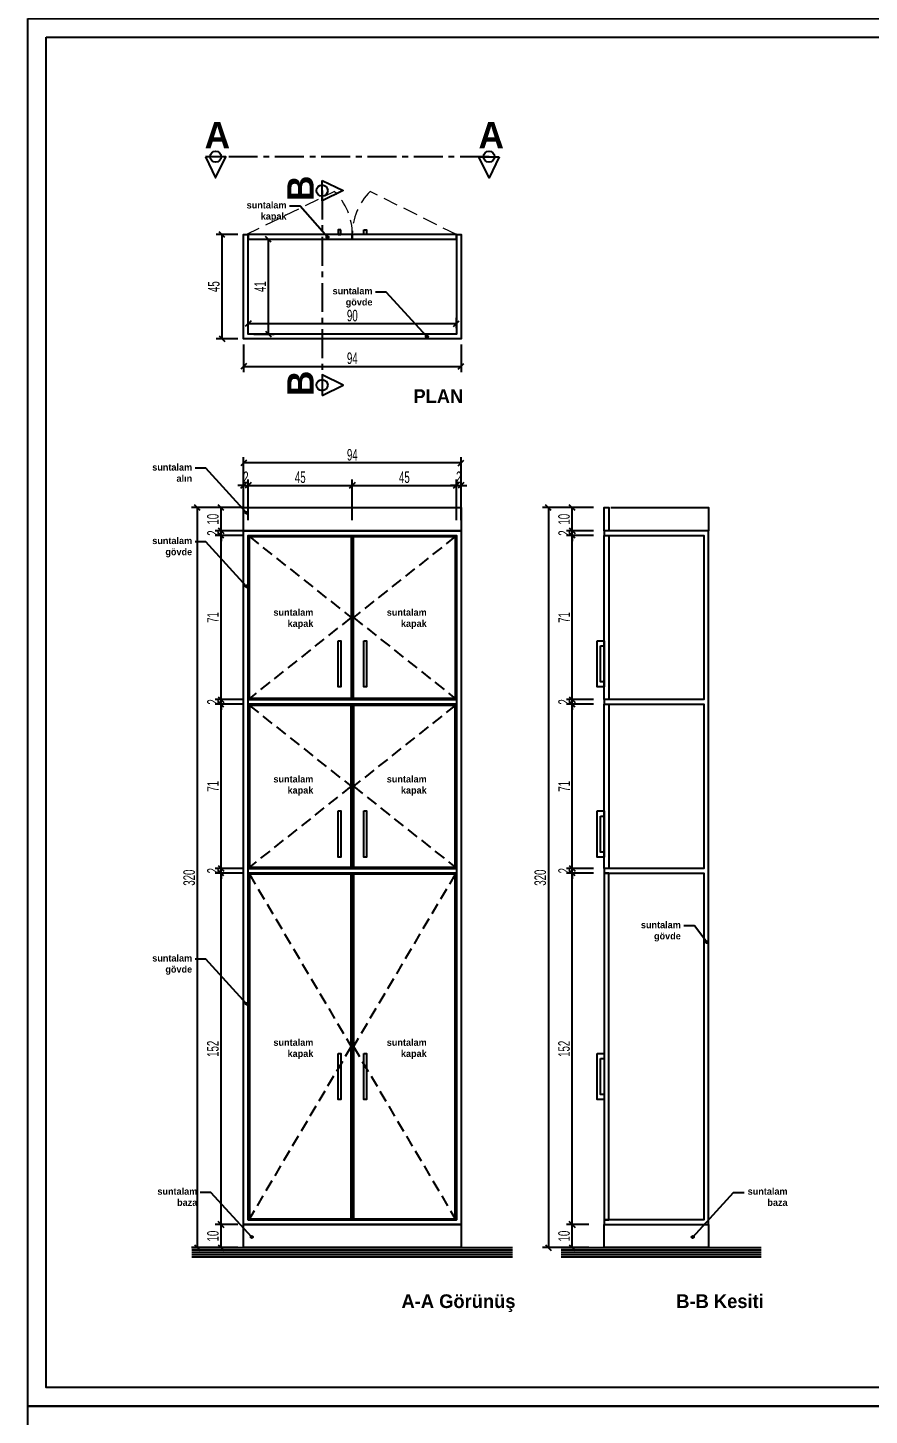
# Model space of a CAD drawing. Header units: millimetres. Extents: x 933584 to 974011, y 4545988 to 4553664.
# Drawn here: x 968501 to 968865, y 4551651 to 4552251 of the extents above; entities that cross this region are included whole.
import ezdxf

# ---------------------------------------------------------------- set-up
doc = ezdxf.new("R2010")
doc.units = ezdxf.units.MM
doc.header["$PDMODE"] = 35
for name, pattern in [('CENTER', [2, 1.25, -0.25, 0.25, -0.25]), ('DASHED', [0.75, 0.5, -0.25]), ('HIDDEN', [9.525, 6.35, -3.175]), ('HIDDENX2', [19.05, 12.7, -6.35])]:
    doc.linetypes.add(name, pattern=pattern)
doc.layers.get('0').update_dxf_attribs({"color": 255})
doc.layers.get('Defpoints').update_dxf_attribs({"color": 8})
for name, color, linetype in [('0-DMS-50', 143, 'Continuous'), ('0-HSL-SLD', 252, 'Continuous'), ('0-LNS-VLF', 11, 'Continuous'), ('0-TXT-NRS', 6, 'Continuous'), ('0-TXT-XBX_20', 3, 'Continuous')]:
    doc.layers.add(name, color=color, linetype=linetype)
doc.layers.add('3-OPN-WDR', color=4, linetype='Continuous', lineweight=18)
doc.styles.add('Century Gothic_B_3', font='GOTHICB.TTF', dxfattribs={"height": 4})
doc.styles.add('dim_romans_50', font='swissl.ttf', dxfattribs={"width": 0.6, "height": 5})
doc.dimstyles.new('ONK_dim 1_50', dxfattribs={"dimscale": 5, "dimtxt": 4, "dimasz": 0.5, "dimexe": 0.5, "dimexo": 0.5, "dimgap": 0.2, "dimtad": 1, "dimdec": 1, "dimrnd": 0.5, "dimzin": 9, "dimtxsty": 'dim_romans_50', "dimblk": 'OBLIQUE', "dimcen": 1, "dimclre": 256, "dimclrt": 256, "dimazin": 2, "dimtfac": 1, "dimtdec": 1, "dimtix": 1, "dimtmove": 2, "dimatfit": 3, "dimldrblk": 'OBLIQUE', "dimfxl": 3, "dimfxlon": 1, "dimarcsym": 0})

# ---------------------------------------------------------------- blocks, each defined once
blk = doc.blocks.new('_Oblique')
at = {"color": 0, "linetype": 'ByBlock', "lineweight": -2}
blk.add_line((-0.5, -0.5), (0.5, 0.5), dxfattribs=at)
blk = doc.blocks.new('*D2466')
at = {"layer": '0-DMS-50', "lineweight": -2}
for p, q in [((968591.8, 4552161.95), (968582.44, 4552161.95)), ((968591.8, 4552116.95), (968582.44, 4552116.95))]:
    blk.add_line(p, q, dxfattribs=at)
at = {"layer": '0-DMS-50', "color": 0, "lineweight": -2}
blk.add_line((968584.94, 4552161.95), (968584.94, 4552116.95), dxfattribs=at)
at = {"layer": 'Defpoints', "color": 0}
for p in [(968594.3, 4552161.95), (968584.94, 4552116.95), (968594.3, 4552116.95)]:
    blk.add_point(p, dxfattribs=at)
at = {"layer": '0-DMS-50', "color": 0, "linetype": 'ByBlock', "lineweight": -2, "xscale": 2.5, "yscale": 2.5, "zscale": 2.5}
for p, rotation in [((968584.94, 4552161.95), 90), ((968584.94, 4552116.95), 270)]:
    blk.add_blockref('_Oblique', p, dxfattribs=dict(at, rotation=rotation))
at = {"layer": '0-DMS-50', "insert": (968581.44, 4552139.45), "char_height": 5, "attachment_point": 5, "rotation": 90, "style": 'dim_romans_50'}
blk.add_mtext('45', dxfattribs=at)
blk = doc.blocks.new('*D2467')
at = {"layer": '0-DMS-50', "lineweight": -2}
for p, q in [((968594.3, 4552114.45), (968594.3, 4552102.46)), ((968688.3, 4552114.45), (968688.3, 4552102.46))]:
    blk.add_line(p, q, dxfattribs=at)
at = {"layer": '0-DMS-50', "color": 0, "lineweight": -2}
blk.add_line((968594.3, 4552104.96), (968688.3, 4552104.96), dxfattribs=at)
at = {"layer": 'Defpoints', "color": 0}
for p in [(968594.3, 4552116.95), (968688.3, 4552116.95), (968688.3, 4552104.96)]:
    blk.add_point(p, dxfattribs=at)
at = {"layer": '0-DMS-50', "color": 0, "linetype": 'ByBlock', "lineweight": -2, "xscale": 2.5, "yscale": 2.5, "zscale": 2.5, "rotation": 180}
blk.add_blockref('_Oblique', (968594.3, 4552104.96), dxfattribs=at)
at = {"layer": '0-DMS-50', "color": 0, "linetype": 'ByBlock', "lineweight": -2, "xscale": 2.5, "yscale": 2.5, "zscale": 2.5}
blk.add_blockref('_Oblique', (968688.3, 4552104.96), dxfattribs=at)
at = {"layer": '0-DMS-50', "insert": (968641.3, 4552108.46), "char_height": 5, "attachment_point": 5, "style": 'dim_romans_50'}
blk.add_mtext('94', dxfattribs=at)
blk = doc.blocks.new('*D2468')
at = {"layer": '0-DMS-50', "lineweight": -2}
for p, q in [((968596.3, 4552121.45), (968596.3, 4552125.91)), ((968686.3, 4552121.45), (968686.3, 4552125.91))]:
    blk.add_line(p, q, dxfattribs=at)
at = {"layer": '0-DMS-50', "color": 0, "lineweight": -2}
blk.add_line((968686.3, 4552123.41), (968596.3, 4552123.41), dxfattribs=at)
at = {"layer": 'Defpoints', "color": 0}
for p in [(968596.3, 4552123.41), (968596.3, 4552118.95), (968686.3, 4552118.95)]:
    blk.add_point(p, dxfattribs=at)
at = {"layer": '0-DMS-50', "color": 0, "linetype": 'ByBlock', "lineweight": -2, "xscale": 2.5, "yscale": 2.5, "zscale": 2.5, "rotation": 180}
blk.add_blockref('_Oblique', (968596.3, 4552123.41), dxfattribs=at)
at = {"layer": '0-DMS-50', "color": 0, "linetype": 'ByBlock', "lineweight": -2, "xscale": 2.5, "yscale": 2.5, "zscale": 2.5}
blk.add_blockref('_Oblique', (968686.3, 4552123.41), dxfattribs=at)
at = {"layer": '0-DMS-50', "insert": (968641.3, 4552126.91), "char_height": 5, "attachment_point": 5, "style": 'dim_romans_50'}
blk.add_mtext('90', dxfattribs=at)
blk = doc.blocks.new('*D2469')
at = {"layer": '0-DMS-50', "lineweight": -2}
for p, q in [((968598.8, 4552159.95), (968607.46, 4552159.95)), ((968598.8, 4552118.95), (968607.46, 4552118.95))]:
    blk.add_line(p, q, dxfattribs=at)
at = {"layer": '0-DMS-50', "color": 0, "lineweight": -2}
blk.add_line((968604.96, 4552159.95), (968604.96, 4552118.95), dxfattribs=at)
at = {"layer": 'Defpoints', "color": 0}
for p in [(968596.3, 4552159.95), (968596.3, 4552118.95), (968604.96, 4552118.95)]:
    blk.add_point(p, dxfattribs=at)
at = {"layer": '0-DMS-50', "color": 0, "linetype": 'ByBlock', "lineweight": -2, "xscale": 2.5, "yscale": 2.5, "zscale": 2.5}
for p, rotation in [((968604.96, 4552159.95), 90), ((968604.96, 4552118.95), 270)]:
    blk.add_blockref('_Oblique', p, dxfattribs=dict(at, rotation=rotation))
at = {"layer": '0-DMS-50', "insert": (968601.46, 4552139.45), "char_height": 5, "attachment_point": 5, "rotation": 90, "style": 'dim_romans_50'}
blk.add_mtext('41', dxfattribs=at)
blk = doc.blocks.new('*D2470')
at = {"layer": '0-DMS-50', "lineweight": -2}
for p, q in [((968591.8, 4551733.88), (968582.07, 4551733.88)), ((968591.8, 4551723.88), (968582.07, 4551723.88))]:
    blk.add_line(p, q, dxfattribs=at)
at = {"layer": '0-DMS-50', "color": 0, "lineweight": -2}
blk.add_line((968584.57, 4551723.88), (968584.57, 4551733.88), dxfattribs=at)
at = {"layer": 'Defpoints', "color": 0}
for p in [(968584.57, 4551733.88), (968594.3, 4551733.88), (968594.3, 4551723.88)]:
    blk.add_point(p, dxfattribs=at)
at = {"layer": '0-DMS-50', "color": 0, "linetype": 'ByBlock', "lineweight": -2, "xscale": 2.5, "yscale": 2.5, "zscale": 2.5}
for p, rotation in [((968584.57, 4551733.88), 90), ((968584.57, 4551723.88), 270)]:
    blk.add_blockref('_Oblique', p, dxfattribs=dict(at, rotation=rotation))
at = {"layer": '0-DMS-50', "insert": (968581.07, 4551728.88), "char_height": 5, "attachment_point": 5, "rotation": 90, "style": 'dim_romans_50'}
blk.add_mtext('10', dxfattribs=at)
blk = doc.blocks.new('*D2471')
at = {"layer": '0-DMS-50', "lineweight": -2}
for p, q in [((968593.8, 4551885.88), (968582.07, 4551885.88)), ((968591.8, 4551733.88), (968582.07, 4551733.88))]:
    blk.add_line(p, q, dxfattribs=at)
at = {"layer": '0-DMS-50', "color": 0, "lineweight": -2}
blk.add_line((968584.57, 4551733.88), (968584.57, 4551885.88), dxfattribs=at)
at = {"layer": 'Defpoints', "color": 0}
for p in [(968584.57, 4551885.88), (968596.3, 4551885.88), (968594.3, 4551733.88)]:
    blk.add_point(p, dxfattribs=at)
at = {"layer": '0-DMS-50', "color": 0, "linetype": 'ByBlock', "lineweight": -2, "xscale": 2.5, "yscale": 2.5, "zscale": 2.5}
for p, rotation in [((968584.57, 4551885.88), 90), ((968584.57, 4551733.88), 270)]:
    blk.add_blockref('_Oblique', p, dxfattribs=dict(at, rotation=rotation))
at = {"layer": '0-DMS-50', "insert": (968581.07, 4551809.88), "char_height": 5, "attachment_point": 5, "rotation": 90, "style": 'dim_romans_50'}
blk.add_mtext('152', dxfattribs=at)
blk = doc.blocks.new('*D2472')
at = {"layer": '0-DMS-50', "color": 0, "lineweight": -2}
for p, q in [((968584.57, 4551887.88), (968584.57, 4551890.38)), ((968584.57, 4551885.88), (968584.57, 4551887.88)), ((968584.57, 4551885.88), (968584.57, 4551883.38))]:
    blk.add_line(p, q, dxfattribs=at)
at = {"layer": '0-DMS-50', "lineweight": -2}
for p, q in [((968593.8, 4551887.88), (968582.07, 4551887.88)), ((968593.8, 4551885.88), (968582.07, 4551885.88))]:
    blk.add_line(p, q, dxfattribs=at)
at = {"layer": 'Defpoints', "color": 0}
for p in [(968584.57, 4551887.88), (968596.3, 4551887.88), (968596.3, 4551885.88)]:
    blk.add_point(p, dxfattribs=at)
at = {"layer": '0-DMS-50', "color": 0, "linetype": 'ByBlock', "lineweight": -2, "xscale": 2.5, "yscale": 2.5, "zscale": 2.5}
for p, rotation in [((968584.57, 4551887.88), 270), ((968584.57, 4551885.88), 90)]:
    blk.add_blockref('_Oblique', p, dxfattribs=dict(at, rotation=rotation))
at = {"layer": '0-DMS-50', "insert": (968581.07, 4551886.88), "char_height": 5, "attachment_point": 5, "rotation": 90, "style": 'dim_romans_50'}
blk.add_mtext('2', dxfattribs=at)
blk = doc.blocks.new('*D2473')
at = {"layer": '0-DMS-50', "lineweight": -2}
for p, q in [((968593.8, 4551958.88), (968582.07, 4551958.88)), ((968593.8, 4551887.88), (968582.07, 4551887.88))]:
    blk.add_line(p, q, dxfattribs=at)
at = {"layer": '0-DMS-50', "color": 0, "lineweight": -2}
blk.add_line((968584.57, 4551887.88), (968584.57, 4551958.88), dxfattribs=at)
at = {"layer": 'Defpoints', "color": 0}
for p in [(968584.57, 4551958.88), (968596.3, 4551958.88), (968596.3, 4551887.88)]:
    blk.add_point(p, dxfattribs=at)
at = {"layer": '0-DMS-50', "color": 0, "linetype": 'ByBlock', "lineweight": -2, "xscale": 2.5, "yscale": 2.5, "zscale": 2.5}
for p, rotation in [((968584.57, 4551958.88), 90), ((968584.57, 4551887.88), 270)]:
    blk.add_blockref('_Oblique', p, dxfattribs=dict(at, rotation=rotation))
at = {"layer": '0-DMS-50', "insert": (968581.07, 4551923.38), "char_height": 5, "attachment_point": 5, "rotation": 90, "style": 'dim_romans_50'}
blk.add_mtext('71', dxfattribs=at)
blk = doc.blocks.new('*D2474')
at = {"layer": '0-DMS-50', "lineweight": -2}
for p, q in [((968593.8, 4551960.88), (968582.07, 4551960.88)), ((968593.8, 4551958.88), (968582.07, 4551958.88))]:
    blk.add_line(p, q, dxfattribs=at)
at = {"layer": '0-DMS-50', "color": 0, "lineweight": -2}
for p, q in [((968584.57, 4551960.88), (968584.57, 4551963.38)), ((968584.57, 4551958.88), (968584.57, 4551960.88)), ((968584.57, 4551958.88), (968584.57, 4551956.38))]:
    blk.add_line(p, q, dxfattribs=at)
at = {"layer": 'Defpoints', "color": 0}
for p in [(968584.57, 4551960.88), (968596.3, 4551960.88), (968596.3, 4551958.88)]:
    blk.add_point(p, dxfattribs=at)
at = {"layer": '0-DMS-50', "color": 0, "linetype": 'ByBlock', "lineweight": -2, "xscale": 2.5, "yscale": 2.5, "zscale": 2.5}
for p, rotation in [((968584.57, 4551960.88), 270), ((968584.57, 4551958.88), 90)]:
    blk.add_blockref('_Oblique', p, dxfattribs=dict(at, rotation=rotation))
at = {"layer": '0-DMS-50', "insert": (968581.07, 4551959.88), "char_height": 5, "attachment_point": 5, "rotation": 90, "style": 'dim_romans_50'}
blk.add_mtext('2', dxfattribs=at)
blk = doc.blocks.new('*D2475')
at = {"layer": '0-DMS-50', "lineweight": -2}
for p, q in [((968593.8, 4552031.88), (968582.07, 4552031.88)), ((968593.8, 4551960.88), (968582.07, 4551960.88))]:
    blk.add_line(p, q, dxfattribs=at)
at = {"layer": '0-DMS-50', "color": 0, "lineweight": -2}
blk.add_line((968584.57, 4551960.88), (968584.57, 4552031.88), dxfattribs=at)
at = {"layer": 'Defpoints', "color": 0}
for p in [(968584.57, 4552031.88), (968596.3, 4552031.88), (968596.3, 4551960.88)]:
    blk.add_point(p, dxfattribs=at)
at = {"layer": '0-DMS-50', "color": 0, "linetype": 'ByBlock', "lineweight": -2, "xscale": 2.5, "yscale": 2.5, "zscale": 2.5}
for p, rotation in [((968584.57, 4552031.88), 90), ((968584.57, 4551960.88), 270)]:
    blk.add_blockref('_Oblique', p, dxfattribs=dict(at, rotation=rotation))
at = {"layer": '0-DMS-50', "insert": (968581.07, 4551996.38), "char_height": 5, "attachment_point": 5, "rotation": 90, "style": 'dim_romans_50'}
blk.add_mtext('71', dxfattribs=at)
blk = doc.blocks.new('*D2476')
at = {"layer": '0-DMS-50', "lineweight": -2}
for p, q in [((968593.8, 4552033.88), (968582.07, 4552033.88)), ((968593.8, 4552031.88), (968582.07, 4552031.88))]:
    blk.add_line(p, q, dxfattribs=at)
at = {"layer": '0-DMS-50', "color": 0, "lineweight": -2}
for p, q in [((968584.57, 4552033.88), (968584.57, 4552036.38)), ((968584.57, 4552031.88), (968584.57, 4552033.88)), ((968584.57, 4552031.88), (968584.57, 4552029.38))]:
    blk.add_line(p, q, dxfattribs=at)
at = {"layer": 'Defpoints', "color": 0}
for p in [(968584.57, 4552033.88), (968596.3, 4552033.88), (968596.3, 4552031.88)]:
    blk.add_point(p, dxfattribs=at)
at = {"layer": '0-DMS-50', "color": 0, "linetype": 'ByBlock', "lineweight": -2, "xscale": 2.5, "yscale": 2.5, "zscale": 2.5}
for p, rotation in [((968584.57, 4552033.88), 270), ((968584.57, 4552031.88), 90)]:
    blk.add_blockref('_Oblique', p, dxfattribs=dict(at, rotation=rotation))
at = {"layer": '0-DMS-50', "insert": (968581.07, 4552032.88), "char_height": 5, "attachment_point": 5, "rotation": 90, "style": 'dim_romans_50'}
blk.add_mtext('2', dxfattribs=at)
blk = doc.blocks.new('*D2477')
at = {"layer": '0-DMS-50', "lineweight": -2}
for p, q in [((968593.8, 4552043.88), (968582.07, 4552043.88)), ((968593.8, 4552033.88), (968582.07, 4552033.88))]:
    blk.add_line(p, q, dxfattribs=at)
at = {"layer": '0-DMS-50', "color": 0, "lineweight": -2}
blk.add_line((968584.57, 4552033.88), (968584.57, 4552043.88), dxfattribs=at)
at = {"layer": 'Defpoints', "color": 0}
for p in [(968584.57, 4552043.88), (968596.3, 4552043.88), (968596.3, 4552033.88)]:
    blk.add_point(p, dxfattribs=at)
at = {"layer": '0-DMS-50', "color": 0, "linetype": 'ByBlock', "lineweight": -2, "xscale": 2.5, "yscale": 2.5, "zscale": 2.5}
for p, rotation in [((968584.57, 4552043.88), 90), ((968584.57, 4552033.88), 270)]:
    blk.add_blockref('_Oblique', p, dxfattribs=dict(at, rotation=rotation))
at = {"layer": '0-DMS-50', "insert": (968581.07, 4552038.88), "char_height": 5, "attachment_point": 5, "rotation": 90, "style": 'dim_romans_50'}
blk.add_mtext('10', dxfattribs=at)
blk = doc.blocks.new('*D2478')
at = {"layer": '0-DMS-50', "lineweight": -2}
for p, q in [((968589.29, 4552043.88), (968571.79, 4552043.88)), ((968589.29, 4551723.88), (968571.79, 4551723.88))]:
    blk.add_line(p, q, dxfattribs=at)
at = {"layer": '0-DMS-50', "color": 0, "lineweight": -2}
blk.add_line((968574.29, 4552043.88), (968574.29, 4551723.88), dxfattribs=at)
at = {"layer": 'Defpoints', "color": 0}
for p in [(968594.3, 4552043.88), (968574.29, 4551723.88), (968594.3, 4551723.88)]:
    blk.add_point(p, dxfattribs=at)
at = {"layer": '0-DMS-50', "color": 0, "linetype": 'ByBlock', "lineweight": -2, "xscale": 2.5, "yscale": 2.5, "zscale": 2.5}
for p, rotation in [((968574.29, 4552043.88), 90), ((968574.29, 4551723.88), 270)]:
    blk.add_blockref('_Oblique', p, dxfattribs=dict(at, rotation=rotation))
at = {"layer": '0-DMS-50', "insert": (968570.79, 4551883.88), "char_height": 5, "attachment_point": 5, "rotation": 90, "style": 'dim_romans_50'}
blk.add_mtext('320', dxfattribs=at)
blk = doc.blocks.new('*D2479')
at = {"layer": '0-DMS-50', "lineweight": -2}
for p, q in [((968594.3, 4552038.51), (968594.3, 4552056.01)), ((968596.3, 4552038.51), (968596.3, 4552056.01))]:
    blk.add_line(p, q, dxfattribs=at)
at = {"layer": '0-DMS-50', "color": 0, "lineweight": -2}
for p, q in [((968594.3, 4552053.51), (968591.8, 4552053.51)), ((968594.3, 4552053.51), (968596.3, 4552053.51)), ((968596.3, 4552053.51), (968598.8, 4552053.51))]:
    blk.add_line(p, q, dxfattribs=at)
at = {"layer": 'Defpoints', "color": 0}
for p in [(968596.3, 4552053.51), (968594.3, 4552033.88), (968596.3, 4552033.88)]:
    blk.add_point(p, dxfattribs=at)
at = {"layer": '0-DMS-50', "color": 0, "linetype": 'ByBlock', "lineweight": -2, "xscale": 2.5, "yscale": 2.5, "zscale": 2.5}
blk.add_blockref('_Oblique', (968594.3, 4552053.51), dxfattribs=at)
at = {"layer": '0-DMS-50', "color": 0, "linetype": 'ByBlock', "lineweight": -2, "xscale": 2.5, "yscale": 2.5, "zscale": 2.5, "rotation": 180}
blk.add_blockref('_Oblique', (968596.3, 4552053.51), dxfattribs=at)
at = {"layer": '0-DMS-50', "insert": (968595.3, 4552057.01), "char_height": 5, "attachment_point": 5, "style": 'dim_romans_50'}
blk.add_mtext('2', dxfattribs=at)
blk = doc.blocks.new('*D2480')
at = {"layer": '0-DMS-50', "lineweight": -2}
for p, q in [((968596.3, 4552038.51), (968596.3, 4552056.01)), ((968641.3, 4552038.51), (968641.3, 4552056.01))]:
    blk.add_line(p, q, dxfattribs=at)
at = {"layer": '0-DMS-50', "color": 0, "lineweight": -2}
blk.add_line((968596.3, 4552053.51), (968641.3, 4552053.51), dxfattribs=at)
at = {"layer": 'Defpoints', "color": 0}
for p in [(968641.3, 4552053.51), (968596.3, 4552033.88), (968641.3, 4552031.88)]:
    blk.add_point(p, dxfattribs=at)
at = {"layer": '0-DMS-50', "color": 0, "linetype": 'ByBlock', "lineweight": -2, "xscale": 2.5, "yscale": 2.5, "zscale": 2.5, "rotation": 180}
blk.add_blockref('_Oblique', (968596.3, 4552053.51), dxfattribs=at)
at = {"layer": '0-DMS-50', "color": 0, "linetype": 'ByBlock', "lineweight": -2, "xscale": 2.5, "yscale": 2.5, "zscale": 2.5}
blk.add_blockref('_Oblique', (968641.3, 4552053.51), dxfattribs=at)
at = {"layer": '0-DMS-50', "insert": (968618.8, 4552057.01), "char_height": 5, "attachment_point": 5, "style": 'dim_romans_50'}
blk.add_mtext('45', dxfattribs=at)
blk = doc.blocks.new('*D2481')
at = {"layer": '0-DMS-50', "lineweight": -2}
for p, q in [((968641.3, 4552038.51), (968641.3, 4552056.01)), ((968686.3, 4552038.51), (968686.3, 4552056.01))]:
    blk.add_line(p, q, dxfattribs=at)
at = {"layer": '0-DMS-50', "color": 0, "lineweight": -2}
blk.add_line((968641.3, 4552053.51), (968686.3, 4552053.51), dxfattribs=at)
at = {"layer": 'Defpoints', "color": 0}
for p in [(968686.3, 4552053.51), (968641.3, 4552031.88), (968686.3, 4552031.88)]:
    blk.add_point(p, dxfattribs=at)
at = {"layer": '0-DMS-50', "color": 0, "linetype": 'ByBlock', "lineweight": -2, "xscale": 2.5, "yscale": 2.5, "zscale": 2.5, "rotation": 180}
blk.add_blockref('_Oblique', (968641.3, 4552053.51), dxfattribs=at)
at = {"layer": '0-DMS-50', "color": 0, "linetype": 'ByBlock', "lineweight": -2, "xscale": 2.5, "yscale": 2.5, "zscale": 2.5}
blk.add_blockref('_Oblique', (968686.3, 4552053.51), dxfattribs=at)
at = {"layer": '0-DMS-50', "insert": (968663.8, 4552057.01), "char_height": 5, "attachment_point": 5, "style": 'dim_romans_50'}
blk.add_mtext('45', dxfattribs=at)
blk = doc.blocks.new('*D2482')
at = {"layer": '0-DMS-50', "lineweight": -2}
for p, q in [((968686.3, 4552038.51), (968686.3, 4552056.01)), ((968688.3, 4552038.51), (968688.3, 4552056.01))]:
    blk.add_line(p, q, dxfattribs=at)
at = {"layer": '0-DMS-50', "color": 0, "lineweight": -2}
for p, q in [((968686.3, 4552053.51), (968683.8, 4552053.51)), ((968686.3, 4552053.51), (968688.3, 4552053.51)), ((968688.3, 4552053.51), (968690.8, 4552053.51))]:
    blk.add_line(p, q, dxfattribs=at)
at = {"layer": 'Defpoints', "color": 0}
for p in [(968688.3, 4552053.51), (968686.3, 4552031.88), (968688.3, 4552031.88)]:
    blk.add_point(p, dxfattribs=at)
at = {"layer": '0-DMS-50', "color": 0, "linetype": 'ByBlock', "lineweight": -2, "xscale": 2.5, "yscale": 2.5, "zscale": 2.5}
blk.add_blockref('_Oblique', (968686.3, 4552053.51), dxfattribs=at)
at = {"layer": '0-DMS-50', "color": 0, "linetype": 'ByBlock', "lineweight": -2, "xscale": 2.5, "yscale": 2.5, "zscale": 2.5, "rotation": 180}
blk.add_blockref('_Oblique', (968688.3, 4552053.51), dxfattribs=at)
at = {"layer": '0-DMS-50', "insert": (968687.3, 4552057.01), "char_height": 5, "attachment_point": 5, "style": 'dim_romans_50'}
blk.add_mtext('2', dxfattribs=at)
blk = doc.blocks.new('*D2484')
at = {"layer": '0-DMS-50', "lineweight": -2}
for p, q in [((968594.3, 4552048.21), (968594.3, 4552065.71)), ((968688.3, 4552048.21), (968688.3, 4552065.71))]:
    blk.add_line(p, q, dxfattribs=at)
at = {"layer": '0-DMS-50', "color": 0, "lineweight": -2}
blk.add_line((968688.3, 4552063.21), (968594.3, 4552063.21), dxfattribs=at)
at = {"layer": 'Defpoints', "color": 0}
for p in [(968594.3, 4552063.21), (968594.3, 4552043.88), (968688.3, 4552043.88)]:
    blk.add_point(p, dxfattribs=at)
at = {"layer": '0-DMS-50', "color": 0, "linetype": 'ByBlock', "lineweight": -2, "xscale": 2.5, "yscale": 2.5, "zscale": 2.5, "rotation": 180}
blk.add_blockref('_Oblique', (968594.3, 4552063.21), dxfattribs=at)
at = {"layer": '0-DMS-50', "color": 0, "linetype": 'ByBlock', "lineweight": -2, "xscale": 2.5, "yscale": 2.5, "zscale": 2.5}
blk.add_blockref('_Oblique', (968688.3, 4552063.21), dxfattribs=at)
at = {"layer": '0-DMS-50', "insert": (968641.3, 4552066.71), "char_height": 5, "attachment_point": 5, "style": 'dim_romans_50'}
blk.add_mtext('94', dxfattribs=at)
blk = doc.blocks.new('*D2485')
at = {"layer": '0-DMS-50', "lineweight": -2}
for p, q in [((968743.55, 4551733.88), (968733.82, 4551733.88)), ((968743.55, 4551723.88), (968733.82, 4551723.88))]:
    blk.add_line(p, q, dxfattribs=at)
at = {"layer": '0-DMS-50', "color": 0, "lineweight": -2}
blk.add_line((968736.32, 4551723.88), (968736.32, 4551733.88), dxfattribs=at)
at = {"layer": 'Defpoints', "color": 0}
for p in [(968736.32, 4551733.88), (968746.05, 4551733.88), (968746.05, 4551723.88)]:
    blk.add_point(p, dxfattribs=at)
at = {"layer": '0-DMS-50', "color": 0, "linetype": 'ByBlock', "lineweight": -2, "xscale": 2.5, "yscale": 2.5, "zscale": 2.5}
for p, rotation in [((968736.32, 4551733.88), 90), ((968736.32, 4551723.88), 270)]:
    blk.add_blockref('_Oblique', p, dxfattribs=dict(at, rotation=rotation))
at = {"layer": '0-DMS-50', "insert": (968732.82, 4551728.88), "char_height": 5, "attachment_point": 5, "rotation": 90, "style": 'dim_romans_50'}
blk.add_mtext('10', dxfattribs=at)
blk = doc.blocks.new('*D2486')
at = {"layer": '0-DMS-50', "lineweight": -2}
for p, q in [((968745.55, 4551885.88), (968733.82, 4551885.88)), ((968743.55, 4551733.88), (968733.82, 4551733.88))]:
    blk.add_line(p, q, dxfattribs=at)
at = {"layer": '0-DMS-50', "color": 0, "lineweight": -2}
blk.add_line((968736.32, 4551733.88), (968736.32, 4551885.88), dxfattribs=at)
at = {"layer": 'Defpoints', "color": 0}
for p in [(968736.32, 4551885.88), (968748.05, 4551885.88), (968746.05, 4551733.88)]:
    blk.add_point(p, dxfattribs=at)
at = {"layer": '0-DMS-50', "color": 0, "linetype": 'ByBlock', "lineweight": -2, "xscale": 2.5, "yscale": 2.5, "zscale": 2.5}
for p, rotation in [((968736.32, 4551885.88), 90), ((968736.32, 4551733.88), 270)]:
    blk.add_blockref('_Oblique', p, dxfattribs=dict(at, rotation=rotation))
at = {"layer": '0-DMS-50', "insert": (968732.82, 4551809.88), "char_height": 5, "attachment_point": 5, "rotation": 90, "style": 'dim_romans_50'}
blk.add_mtext('152', dxfattribs=at)
blk = doc.blocks.new('*D2487')
at = {"layer": '0-DMS-50', "color": 0, "lineweight": -2}
for p, q in [((968736.32, 4551887.88), (968736.32, 4551890.38)), ((968736.32, 4551885.88), (968736.32, 4551887.88)), ((968736.32, 4551885.88), (968736.32, 4551883.38))]:
    blk.add_line(p, q, dxfattribs=at)
at = {"layer": '0-DMS-50', "lineweight": -2}
for p, q in [((968745.55, 4551887.88), (968733.82, 4551887.88)), ((968745.55, 4551885.88), (968733.82, 4551885.88))]:
    blk.add_line(p, q, dxfattribs=at)
at = {"layer": 'Defpoints', "color": 0}
for p in [(968736.32, 4551887.88), (968748.05, 4551887.88), (968748.05, 4551885.88)]:
    blk.add_point(p, dxfattribs=at)
at = {"layer": '0-DMS-50', "color": 0, "linetype": 'ByBlock', "lineweight": -2, "xscale": 2.5, "yscale": 2.5, "zscale": 2.5}
for p, rotation in [((968736.32, 4551887.88), 270), ((968736.32, 4551885.88), 90)]:
    blk.add_blockref('_Oblique', p, dxfattribs=dict(at, rotation=rotation))
at = {"layer": '0-DMS-50', "insert": (968732.82, 4551886.88), "char_height": 5, "attachment_point": 5, "rotation": 90, "style": 'dim_romans_50'}
blk.add_mtext('2', dxfattribs=at)
blk = doc.blocks.new('*D2488')
at = {"layer": '0-DMS-50', "lineweight": -2}
for p, q in [((968745.55, 4551958.88), (968733.82, 4551958.88)), ((968745.55, 4551887.88), (968733.82, 4551887.88))]:
    blk.add_line(p, q, dxfattribs=at)
at = {"layer": '0-DMS-50', "color": 0, "lineweight": -2}
blk.add_line((968736.32, 4551887.88), (968736.32, 4551958.88), dxfattribs=at)
at = {"layer": 'Defpoints', "color": 0}
for p in [(968736.32, 4551958.88), (968748.05, 4551958.88), (968748.05, 4551887.88)]:
    blk.add_point(p, dxfattribs=at)
at = {"layer": '0-DMS-50', "color": 0, "linetype": 'ByBlock', "lineweight": -2, "xscale": 2.5, "yscale": 2.5, "zscale": 2.5}
for p, rotation in [((968736.32, 4551958.88), 90), ((968736.32, 4551887.88), 270)]:
    blk.add_blockref('_Oblique', p, dxfattribs=dict(at, rotation=rotation))
at = {"layer": '0-DMS-50', "insert": (968732.82, 4551923.38), "char_height": 5, "attachment_point": 5, "rotation": 90, "style": 'dim_romans_50'}
blk.add_mtext('71', dxfattribs=at)
blk = doc.blocks.new('*D2489')
at = {"layer": '0-DMS-50', "lineweight": -2}
for p, q in [((968745.55, 4551960.88), (968733.82, 4551960.88)), ((968745.55, 4551958.88), (968733.82, 4551958.88))]:
    blk.add_line(p, q, dxfattribs=at)
at = {"layer": '0-DMS-50', "color": 0, "lineweight": -2}
for p, q in [((968736.32, 4551960.88), (968736.32, 4551963.38)), ((968736.32, 4551958.88), (968736.32, 4551960.88)), ((968736.32, 4551958.88), (968736.32, 4551956.38))]:
    blk.add_line(p, q, dxfattribs=at)
at = {"layer": 'Defpoints', "color": 0}
for p in [(968736.32, 4551960.88), (968748.05, 4551960.88), (968748.05, 4551958.88)]:
    blk.add_point(p, dxfattribs=at)
at = {"layer": '0-DMS-50', "color": 0, "linetype": 'ByBlock', "lineweight": -2, "xscale": 2.5, "yscale": 2.5, "zscale": 2.5}
for p, rotation in [((968736.32, 4551960.88), 270), ((968736.32, 4551958.88), 90)]:
    blk.add_blockref('_Oblique', p, dxfattribs=dict(at, rotation=rotation))
at = {"layer": '0-DMS-50', "insert": (968732.82, 4551959.88), "char_height": 5, "attachment_point": 5, "rotation": 90, "style": 'dim_romans_50'}
blk.add_mtext('2', dxfattribs=at)
blk = doc.blocks.new('*D2490')
at = {"layer": '0-DMS-50', "lineweight": -2}
for p, q in [((968745.55, 4552031.88), (968733.82, 4552031.88)), ((968745.55, 4551960.88), (968733.82, 4551960.88))]:
    blk.add_line(p, q, dxfattribs=at)
at = {"layer": '0-DMS-50', "color": 0, "lineweight": -2}
blk.add_line((968736.32, 4551960.88), (968736.32, 4552031.88), dxfattribs=at)
at = {"layer": 'Defpoints', "color": 0}
for p in [(968736.32, 4552031.88), (968748.05, 4552031.88), (968748.05, 4551960.88)]:
    blk.add_point(p, dxfattribs=at)
at = {"layer": '0-DMS-50', "color": 0, "linetype": 'ByBlock', "lineweight": -2, "xscale": 2.5, "yscale": 2.5, "zscale": 2.5}
for p, rotation in [((968736.32, 4552031.88), 90), ((968736.32, 4551960.88), 270)]:
    blk.add_blockref('_Oblique', p, dxfattribs=dict(at, rotation=rotation))
at = {"layer": '0-DMS-50', "insert": (968732.82, 4551996.38), "char_height": 5, "attachment_point": 5, "rotation": 90, "style": 'dim_romans_50'}
blk.add_mtext('71', dxfattribs=at)
blk = doc.blocks.new('*D2491')
at = {"layer": '0-DMS-50', "lineweight": -2}
for p, q in [((968745.55, 4552033.88), (968733.82, 4552033.88)), ((968745.55, 4552031.88), (968733.82, 4552031.88))]:
    blk.add_line(p, q, dxfattribs=at)
at = {"layer": '0-DMS-50', "color": 0, "lineweight": -2}
for p, q in [((968736.32, 4552033.88), (968736.32, 4552036.38)), ((968736.32, 4552031.88), (968736.32, 4552033.88)), ((968736.32, 4552031.88), (968736.32, 4552029.38))]:
    blk.add_line(p, q, dxfattribs=at)
at = {"layer": 'Defpoints', "color": 0}
for p in [(968736.32, 4552033.88), (968748.05, 4552033.88), (968748.05, 4552031.88)]:
    blk.add_point(p, dxfattribs=at)
at = {"layer": '0-DMS-50', "color": 0, "linetype": 'ByBlock', "lineweight": -2, "xscale": 2.5, "yscale": 2.5, "zscale": 2.5}
for p, rotation in [((968736.32, 4552033.88), 270), ((968736.32, 4552031.88), 90)]:
    blk.add_blockref('_Oblique', p, dxfattribs=dict(at, rotation=rotation))
at = {"layer": '0-DMS-50', "insert": (968732.82, 4552032.88), "char_height": 5, "attachment_point": 5, "rotation": 90, "style": 'dim_romans_50'}
blk.add_mtext('2', dxfattribs=at)
blk = doc.blocks.new('*D2492')
at = {"layer": '0-DMS-50', "lineweight": -2}
for p, q in [((968745.55, 4552043.88), (968733.82, 4552043.88)), ((968745.55, 4552033.88), (968733.82, 4552033.88))]:
    blk.add_line(p, q, dxfattribs=at)
at = {"layer": '0-DMS-50', "color": 0, "lineweight": -2}
blk.add_line((968736.32, 4552033.88), (968736.32, 4552043.88), dxfattribs=at)
at = {"layer": 'Defpoints', "color": 0}
for p in [(968736.32, 4552043.88), (968748.05, 4552043.88), (968748.05, 4552033.88)]:
    blk.add_point(p, dxfattribs=at)
at = {"layer": '0-DMS-50', "color": 0, "linetype": 'ByBlock', "lineweight": -2, "xscale": 2.5, "yscale": 2.5, "zscale": 2.5}
for p, rotation in [((968736.32, 4552043.88), 90), ((968736.32, 4552033.88), 270)]:
    blk.add_blockref('_Oblique', p, dxfattribs=dict(at, rotation=rotation))
at = {"layer": '0-DMS-50', "insert": (968732.82, 4552038.88), "char_height": 5, "attachment_point": 5, "rotation": 90, "style": 'dim_romans_50'}
blk.add_mtext('10', dxfattribs=at)
blk = doc.blocks.new('*D2493')
at = {"layer": '0-DMS-50', "lineweight": -2}
for p, q in [((968741.04, 4552043.88), (968723.54, 4552043.88)), ((968741.04, 4551723.88), (968723.54, 4551723.88))]:
    blk.add_line(p, q, dxfattribs=at)
at = {"layer": '0-DMS-50', "color": 0, "lineweight": -2}
blk.add_line((968726.04, 4552043.88), (968726.04, 4551723.88), dxfattribs=at)
at = {"layer": 'Defpoints', "color": 0}
for p in [(968746.05, 4552043.88), (968726.04, 4551723.88), (968746.05, 4551723.88)]:
    blk.add_point(p, dxfattribs=at)
at = {"layer": '0-DMS-50', "color": 0, "linetype": 'ByBlock', "lineweight": -2, "xscale": 2.5, "yscale": 2.5, "zscale": 2.5}
for p, rotation in [((968726.04, 4552043.88), 90), ((968726.04, 4551723.88), 270)]:
    blk.add_blockref('_Oblique', p, dxfattribs=dict(at, rotation=rotation))
at = {"layer": '0-DMS-50', "insert": (968722.54, 4551883.88), "char_height": 5, "attachment_point": 5, "rotation": 90, "style": 'dim_romans_50'}
blk.add_mtext('320', dxfattribs=at)

msp = doc.modelspace()

# ---------------------------------------------------------------- hatches: boundary and pattern name
at = {"layer": '0-LNS-VLF', "linetype": 'HIDDEN', "ltscale": 0.5}
h = msp.add_hatch(color=256, dxfattribs=at)
h.dxf.hatch_style = 1
edge = h.paths.add_edge_path()
edge.add_arc((968630.59, 4552160.82), 0.467, 0, 360)
h = msp.add_hatch(color=256, dxfattribs=at)
h.dxf.hatch_style = 1
edge = h.paths.add_edge_path()
edge.add_arc((968673.56, 4552117.84), 0.467, 0, 360)
h = msp.add_hatch(color=256, dxfattribs=at)
h.dxf.hatch_style = 1
edge = h.paths.add_edge_path()
edge.add_arc((968595.63, 4552041.61), 0.467, 0, 360)
h = msp.add_hatch(color=256, dxfattribs=at)
h.dxf.hatch_style = 1
edge = h.paths.add_edge_path()
edge.add_arc((968595.63, 4552009.85), 0.467, 0, 360)
h = msp.add_hatch(color=256, dxfattribs=at)
h.dxf.hatch_style = 1
edge = h.paths.add_edge_path()
edge.add_arc((968794.56, 4551855.97), 0.467, 0, 360)
h = msp.add_hatch(color=256, dxfattribs=at)
h.dxf.hatch_style = 1
edge = h.paths.add_edge_path()
edge.add_arc((968595.63, 4551829.34), 0.467, 0, 360)
h = msp.add_hatch(color=256, dxfattribs=at)
h.dxf.hatch_style = 1
edge = h.paths.add_edge_path()
edge.add_arc((968597.84, 4551728.48), 0.467, 0, 360)
h = msp.add_hatch(color=256, dxfattribs=at)
h.dxf.hatch_style = 1
edge = h.paths.add_edge_path()
edge.add_arc((968788.42, 4551728.48), 0.467, -180, 180, ccw=False)

# ---------------------------------------------------------------- linework, layer by layer
at = {"color": 0}
for points in [[(968501.03, 4552255.4), (969341.03, 4552255.4), (969341.03, 4551655.4), (968501.03, 4551655.4)], [(968509.03, 4552247.4), (969333.03, 4552247.4), (969333.03, 4551663.4), (968509.03, 4551663.4)], [(968501.03, 4551655.4), (969341.03, 4551655.4), (969341.03, 4551055.4), (968501.03, 4551055.4)]]:
    msp.add_lwpolyline(points, close=True, dxfattribs=at)
for points in [[(968577.8, 4552195.64), (968582.22, 4552186.54), (968586.64, 4552195.64), (968577.8, 4552195.64)], [(968704.8, 4552195.64), (968700.38, 4552186.54), (968695.95, 4552195.64), (968704.8, 4552195.64)], [(968628.24, 4552185.42), (968637.33, 4552181), (968628.24, 4552176.58), (968628.24, 4552185.42)], [(968628.24, 4552092.43), (968637.33, 4552096.85), (968628.24, 4552101.27), (968628.24, 4552092.43)], [(968572, 4551723.88), (968710.59, 4551723.88)], [(968572, 4551722.88), (968710.59, 4551722.88)], [(968572, 4551721.88), (968710.59, 4551721.88)], [(968572, 4551720.88), (968710.59, 4551720.88)], [(968731.52, 4551723.88), (968818.01, 4551723.88)], [(968731.52, 4551722.88), (968818.01, 4551722.88)], [(968731.52, 4551721.88), (968818.01, 4551721.88)], [(968731.52, 4551720.88), (968818.01, 4551720.88)], [(968572, 4551719.88), (968710.59, 4551719.88)], [(968731.52, 4551719.88), (968818.01, 4551719.88)]]:
    msp.add_lwpolyline(points)
at = {"linetype": 'CENTER', "ltscale": 10}
for points in [[(968700.38, 4552195.64), (968582.22, 4552195.64)], [(968628.24, 4552181), (968628.24, 4552096.85)]]:
    msp.add_lwpolyline(points, dxfattribs=at)
for centre in [(968582.22, 4552195.64), (968700.38, 4552195.64), (968628.24, 4552181), (968628.24, 4552096.85)]:
    msp.add_circle(centre, 2.41)
at = {"layer": '0-DMS-50'}
for points in [[(968641.3, 4551960.88), (968596.3, 4551960.88), (968596.3, 4552031.88), (968641.3, 4552031.88)], [(968640.8, 4551961.38), (968596.8, 4551961.38), (968596.8, 4552031.38), (968640.8, 4552031.38)], [(968641.3, 4552031.88), (968686.3, 4552031.88), (968686.3, 4551960.88), (968641.3, 4551960.88)], [(968641.8, 4552031.38), (968685.8, 4552031.38), (968685.8, 4551961.38), (968641.8, 4551961.38)], [(968635.14, 4551986.34), (968636.3, 4551986.34), (968636.3, 4551966.34), (968635.14, 4551966.34)], [(968646.3, 4551986.34), (968647.45, 4551986.34), (968647.45, 4551966.34), (968646.3, 4551966.34)], [(968747.09, 4551986.34), (968750.18, 4551986.34), (968750.18, 4551966.34), (968747.09, 4551966.34)], [(968748.59, 4551984.13), (968750.18, 4551984.13), (968750.18, 4551968.55), (968748.59, 4551968.55)], [(968641.3, 4551958.88), (968596.3, 4551958.88), (968596.3, 4551887.88), (968641.3, 4551887.88)], [(968640.8, 4551958.38), (968596.8, 4551958.38), (968596.8, 4551888.38), (968640.8, 4551888.38)], [(968641.3, 4551887.88), (968686.3, 4551887.88), (968686.3, 4551958.88), (968641.3, 4551958.88)], [(968641.8, 4551888.38), (968685.8, 4551888.38), (968685.8, 4551958.38), (968641.8, 4551958.38)], [(968635.14, 4551912.71), (968636.3, 4551912.71), (968636.3, 4551892.71), (968635.14, 4551892.71)], [(968646.3, 4551912.71), (968647.45, 4551912.71), (968647.45, 4551892.71), (968646.3, 4551892.71)], [(968747.09, 4551912.71), (968750.18, 4551912.71), (968750.18, 4551892.71), (968747.09, 4551892.71)], [(968748.59, 4551910.5), (968750.18, 4551910.5), (968750.18, 4551894.92), (968748.59, 4551894.92)], [(968641.3, 4551885.88), (968596.3, 4551885.88), (968596.3, 4551735.88), (968641.3, 4551735.88)], [(968640.8, 4551885.38), (968596.8, 4551885.38), (968596.8, 4551736.38), (968640.8, 4551736.38)], [(968641.3, 4551735.88), (968686.3, 4551735.88), (968686.3, 4551885.88), (968641.3, 4551885.88)], [(968641.8, 4551736.38), (968685.8, 4551736.38), (968685.8, 4551885.38), (968641.8, 4551885.38)], [(968635.14, 4551807.88), (968636.3, 4551807.88), (968636.3, 4551787.88), (968635.14, 4551787.88)], [(968646.3, 4551807.88), (968647.45, 4551807.88), (968647.45, 4551787.88), (968646.3, 4551787.88)], [(968747.09, 4551807.88), (968750.18, 4551807.88), (968750.18, 4551787.88), (968747.09, 4551787.88)], [(968748.59, 4551805.66), (968750.18, 4551805.66), (968750.18, 4551790.09), (968748.59, 4551790.09)]]:
    msp.add_lwpolyline(points, close=True, dxfattribs=at)
for points in [[(968596.3, 4551960.88), (968686.3, 4551960.88)], [(968686.3, 4551958.88), (968596.3, 4551958.88)], [(968596.3, 4551887.88), (968686.3, 4551887.88)], [(968686.3, 4551885.88), (968596.3, 4551885.88)], [(968750.18, 4551733.88), (968795.18, 4551733.88)]]:
    msp.add_lwpolyline(points, dxfattribs=at)
at = {"layer": '0-HSL-SLD'}
msp.add_lwpolyline([(968753.04, 4552043.88), (968795.18, 4552043.88), (968795.18, 4552033.88)], dxfattribs=at)
at = {"layer": '0-HSL-SLD', "linetype": 'DASHED', "ltscale": 10}
for points in [[(968596.8, 4552031.38), (968640.8, 4551996.38), (968596.8, 4551961.38)], [(968685.8, 4552031.38), (968641.8, 4551996.38), (968685.8, 4551961.38)], [(968596.8, 4551958.38), (968640.8, 4551923.38), (968596.8, 4551888.38)], [(968685.8, 4551958.38), (968641.8, 4551923.38), (968685.8, 4551888.38)], [(968596.8, 4551885.38), (968640.8, 4551810.88), (968596.8, 4551736.38)], [(968685.8, 4551885.38), (968641.8, 4551810.88), (968685.8, 4551736.38)]]:
    msp.add_lwpolyline(points, dxfattribs=at)
at = {"layer": '0-LNS-VLF', "ltscale": 0.5}
for points in [[(968630.59, 4552160.82), (968618.73, 4552174.26), (968614.18, 4552174.26)], [(968673.56, 4552117.84), (968655.88, 4552137.11), (968651.33, 4552137.11)], [(968595.63, 4552041.61), (968577.94, 4552060.88), (968573.4, 4552060.88)], [(968595.63, 4552009.85), (968577.94, 4552029.12), (968573.4, 4552029.12)], [(968794.56, 4551855.97), (968789.13, 4551862.99), (968784.58, 4551862.99)], [(968595.63, 4551829.34), (968577.94, 4551848.61), (968573.4, 4551848.61)], [(968597.84, 4551728.48), (968580.16, 4551747.75), (968575.61, 4551747.75)], [(968788.42, 4551728.48), (968806.1, 4551747.75), (968810.65, 4551747.75)]]:
    msp.add_lwpolyline(points, dxfattribs=at)
at = {"layer": '0-LNS-VLF', "linetype": 'HIDDEN', "ltscale": 0.5}
for centre in [(968630.59, 4552160.82), (968673.56, 4552117.84), (968595.63, 4552041.61), (968595.63, 4552009.85), (968794.56, 4551855.97), (968595.63, 4551829.34), (968597.84, 4551728.48), (968788.42, 4551728.48)]:
    msp.add_circle(centre, 0.467, dxfattribs=at)
at = {"layer": '0-TXT-NRS'}
for points in [[(968686.3, 4552161.95), (968688.3, 4552161.95), (968688.3, 4552116.95), (968594.3, 4552116.95), (968594.3, 4552161.95), (968596.3, 4552161.95)], [(968686.3, 4552161.95), (968686.3, 4552118.95), (968596.3, 4552118.95), (968596.3, 4552161.95)], [(968750.18, 4552033.88), (968750.18, 4552043.88), (968752.18, 4552043.88), (968752.18, 4552033.88)]]:
    msp.add_lwpolyline(points, dxfattribs=at)
for points in [[(968596.3, 4552159.95), (968641.3, 4552159.95), (968641.3, 4552161.95), (968596.3, 4552161.95)], [(968636.3, 4552163.95), (968635.14, 4552163.95), (968635.14, 4552161.95), (968636.3, 4552161.95)], [(968641.3, 4552159.95), (968686.3, 4552159.95), (968686.3, 4552161.95), (968641.3, 4552161.95)], [(968646.3, 4552163.95), (968647.45, 4552163.95), (968647.45, 4552161.95), (968646.3, 4552161.95)], [(968594.3, 4551733.88), (968594.3, 4552043.88), (968688.3, 4552043.88), (968688.3, 4551733.88), (968594.3, 4551733.88)], [(968594.3, 4552043.88), (968688.3, 4552043.88), (968688.3, 4552033.88), (968594.3, 4552033.88)], [(968594.3, 4552033.88), (968688.3, 4552033.88), (968688.3, 4551733.88), (968594.3, 4551733.88)], [(968750.18, 4551733.88), (968795.18, 4551733.88), (968795.18, 4552033.88), (968750.18, 4552033.88), (968750.18, 4552031.88), (968793.18, 4552031.88), (968793.18, 4551960.88), (968750.18, 4551960.88), (968750.18, 4551958.88), (968793.18, 4551958.88), (968793.18, 4551887.88), (968750.18, 4551887.88), (968750.18, 4551885.88), (968793.18, 4551885.88), (968793.18, 4551735.88), (968750.18, 4551735.88), (968750.18, 4551733.88)], [(968596.3, 4552031.88), (968686.3, 4552031.88), (968686.3, 4551735.88), (968596.3, 4551735.88)], [(968752.18, 4551960.88), (968750.18, 4551960.88), (968750.18, 4552031.88), (968752.18, 4552031.88)], [(968752.18, 4551887.88), (968750.18, 4551887.88), (968750.18, 4551958.88), (968752.18, 4551958.88)], [(968752.18, 4551885.88), (968750.18, 4551885.88), (968750.18, 4551735.88), (968752.18, 4551735.88)], [(968594.3, 4551733.88), (968688.3, 4551733.88), (968688.3, 4551723.88), (968594.3, 4551723.88)], [(968795.18, 4551723.88), (968750.18, 4551723.88), (968750.18, 4551733.88), (968795.18, 4551733.88)]]:
    msp.add_lwpolyline(points, close=True, dxfattribs=at)
at = {"layer": '3-OPN-WDR', "linetype": 'HIDDENX2', "ltscale": 0.5}
for points in [[(968595.36, 4552161.95), (968633.52, 4552180.6, -0.202816), (968641.3, 4552161.95, -0.922533)], [(968686.3, 4552161.95), (968649.07, 4552180.6, 0.202816), (968641.3, 4552161.95, 0.922533)]]:
    msp.add_lwpolyline(points, format="xyb", dxfattribs=at)

# ---------------------------------------------------------------- texts
at = {"linetype": 'CENTER', "ltscale": 10, "char_height": 11.3933, "width": 370.3635, "attachment_point": 3, "line_spacing_factor": 0.984502, "style": 'Century Gothic_B_3'}
for insert in [(968947.82, 4552210.65), (969066.19, 4552210.65)]:
    msp.add_mtext('\\pxql;{\\fFranklin Gothic Book|b1|i0|c162|p34;A}', dxfattribs=dict(at, insert=insert))
at = {"linetype": 'CENTER', "ltscale": 10, "char_height": 11.3933, "attachment_point": 3, "rotation": 90, "line_spacing_factor": 0.984502, "style": 'Century Gothic_B_3'}
for insert, width in [((968613.22, 4552580.82), 404.3716), ((968613.22, 4552462.45), 370.3635)]:
    msp.add_mtext('\\pxql;{\\fFranklin Gothic Book|b1|i0|c162|p34;B}', dxfattribs=dict(at, insert=insert, width=width))
at = {"layer": '0-LNS-VLF', "linetype": 'HIDDEN', "ltscale": 0.5, "char_height": 2.9364, "width": 95.455, "attachment_point": 1, "line_spacing_factor": 0.984502, "style": 'Century Gothic_B_3'}
for s, insert in [('\\pxqr;{\\fFranklin Gothic Book|b1|i0|c162|p34;suntalam \\Pkapak}', (968517.41, 4552176.2)), ('\\pxqr;{\\fFranklin Gothic Book|b1|i0|c162|p34;suntalam \\Pgövde}', (968554.56, 4552139.06)), ('\\pxqr;{\\fFranklin Gothic Book|b1|i0|c162|p34;suntalam \\Palın}', (968476.62, 4552062.83)), ('\\pxqr;{\\fFranklin Gothic Book|b1|i0|c162|p34;suntalam \\Pgövde}', (968476.62, 4552031.06)), ('\\pxqr;{\\fFranklin Gothic Book|b1|i0|c162|p34;suntalam \\Pkapak}', (968529, 4552000.08)), ('\\pxqr;{\\fFranklin Gothic Book|b1|i0|c162|p34;suntalam \\Pkapak}', (968577.99, 4552000.08)), ('\\pxqr;{\\fFranklin Gothic Book|b1|i0|c162|p34;suntalam \\Pkapak}', (968529, 4551927.98)), ('\\pxqr;{\\fFranklin Gothic Book|b1|i0|c162|p34;suntalam \\Pkapak}', (968577.99, 4551927.98)), ('\\pxqr;{\\fFranklin Gothic Book|b1|i0|c162|p34;suntalam \\Pgövde}', (968687.81, 4551864.93)), ('\\pxqr;{\\fFranklin Gothic Book|b1|i0|c162|p34;suntalam \\Pgövde}', (968476.62, 4551850.55)), ('\\pxqr;{\\fFranklin Gothic Book|b1|i0|c162|p34;suntalam \\Pkapak}', (968529, 4551814.1)), ('\\pxqr;{\\fFranklin Gothic Book|b1|i0|c162|p34;suntalam \\Pkapak}', (968577.99, 4551814.1)), ('\\pxqr;{\\fFranklin Gothic Book|b1|i0|c162|p34;suntalam \\Pbaza}', (968478.84, 4551749.7)), ('\\pxqr;{\\fFranklin Gothic Book|b1|i0|c162|p34;suntalam \\Pbaza}', (968733.95, 4551749.7))]:
    msp.add_mtext(s, dxfattribs=dict(at, insert=insert))
at = {"layer": '0-TXT-XBX_20', "color": 0, "char_height": 5.9199, "width": 230.6396, "attachment_point": 1, "rotation": 0, "line_spacing_factor": 0.984502, "style": 'Century Gothic_B_3'}
for s, insert in [('\\pxqc;{\\fFranklin Gothic Book|b1|i0|c162|p34;PLAN}', (968563.15, 4552095.06)), ('\\pxqc;{\\fFranklin Gothic Book|b1|i0|c162|p34;A-A Görünüş}', (968571.87, 4551703.69)), ('\\pxqc;{\\fFranklin Gothic Book|b1|i0|c162|p34;B-B Kesiti}', (968684.9, 4551703.69))]:
    msp.add_mtext(s, dxfattribs=dict(at, insert=insert))

# ---------------------------------------------------------------- dimensions: what is measured, and where the dimension line sits
at = {"layer": '0-DMS-50'}
for p1, p2, distance, picture, middle in [((968594.3, 4552161.95), (968594.3, 4552116.95), -9.36, '*D2466', (968581.44, 4552139.45)), ((968596.3, 4552159.95), (968596.3, 4552118.95), 8.66, '*D2469', (968601.46, 4552139.45)), ((968686.3, 4552118.95), (968596.3, 4552118.95), -4.46, '*D2468', (968641.3, 4552126.91)), ((968594.3, 4552116.95), (968688.3, 4552116.95), -11.99, '*D2467', (968641.3, 4552108.46)), ((968594.3, 4552033.88), (968596.3, 4552033.88), 19.63, '*D2479', (968595.3, 4552057.01)), ((968594.3, 4552043.88), (968594.3, 4551723.88), -20.01, '*D2478', (968570.79, 4551883.88)), ((968746.05, 4552043.88), (968746.05, 4551723.88), -20.01, '*D2493', (968722.54, 4551883.88)), ((968594.3, 4551723.88), (968594.3, 4551733.88), 9.73, '*D2470', (968581.07, 4551728.88)), ((968746.05, 4551723.88), (968746.05, 4551733.88), 9.73, '*D2485', (968732.82, 4551728.88))]:
    dim = msp.add_aligned_dim(p1=p1, p2=p2, distance=distance, dimstyle='ONK_dim 1_50', dxfattribs=at)
    dim.commit()
    dim.dimension.update_dxf_attribs({"geometry": picture, "text_midpoint": middle})
dim = msp.add_linear_dim(base=(968594.3, 4552063.21), p1=(968688.3, 4552043.88), p2=(968594.3, 4552043.88), dimstyle='ONK_dim 1_50', dxfattribs=at)
dim.commit()
dim.dimension.update_dxf_attribs({"geometry": '*D2484', "text_midpoint": (968641.3, 4552066.71)})
for base, p1, p2, angle, picture, middle in [((968641.3, 4552053.51), (968596.3, 4552033.88), (968641.3, 4552031.88), 180, '*D2480', (968618.8, 4552057.01)), ((968686.3, 4552053.51), (968641.3, 4552031.88), (968686.3, 4552031.88), 180, '*D2481', (968663.8, 4552057.01)), ((968688.3, 4552053.51), (968686.3, 4552031.88), (968688.3, 4552031.88), 180, '*D2482', (968687.3, 4552057.01)), ((968584.57, 4552043.88), (968596.3, 4552033.88), (968596.3, 4552043.88), 270, '*D2477', (968581.07, 4552038.88)), ((968736.32, 4552043.88), (968748.05, 4552033.88), (968748.05, 4552043.88), 270, '*D2492', (968732.82, 4552038.88)), ((968584.57, 4552033.88), (968596.3, 4552031.88), (968596.3, 4552033.88), 270, '*D2476', (968581.07, 4552032.88)), ((968584.57, 4552031.88), (968596.3, 4551960.88), (968596.3, 4552031.88), 270, '*D2475', (968581.07, 4551996.38)), ((968736.32, 4552033.88), (968748.05, 4552031.88), (968748.05, 4552033.88), 270, '*D2491', (968732.82, 4552032.88)), ((968736.32, 4552031.88), (968748.05, 4551960.88), (968748.05, 4552031.88), 270, '*D2490', (968732.82, 4551996.38)), ((968584.57, 4551960.88), (968596.3, 4551958.88), (968596.3, 4551960.88), 270, '*D2474', (968581.07, 4551959.88)), ((968584.57, 4551958.88), (968596.3, 4551887.88), (968596.3, 4551958.88), 270, '*D2473', (968581.07, 4551923.38)), ((968736.32, 4551960.88), (968748.05, 4551958.88), (968748.05, 4551960.88), 270, '*D2489', (968732.82, 4551959.88)), ((968736.32, 4551958.88), (968748.05, 4551887.88), (968748.05, 4551958.88), 270, '*D2488', (968732.82, 4551923.38)), ((968584.57, 4551887.88), (968596.3, 4551885.88), (968596.3, 4551887.88), 270, '*D2472', (968581.07, 4551886.88)), ((968736.32, 4551887.88), (968748.05, 4551885.88), (968748.05, 4551887.88), 270, '*D2487', (968732.82, 4551886.88)), ((968584.57, 4551885.88), (968594.3, 4551733.88), (968596.3, 4551885.88), 270, '*D2471', (968581.07, 4551809.88)), ((968736.32, 4551885.88), (968746.05, 4551733.88), (968748.05, 4551885.88), 270, '*D2486', (968732.82, 4551809.88))]:
    dim = msp.add_linear_dim(base=base, p1=p1, p2=p2, angle=angle, dimstyle='ONK_dim 1_50', dxfattribs=at)
    dim.commit()
    dim.dimension.update_dxf_attribs({"geometry": picture, "text_midpoint": middle})

doc.saveas('drawing.dxf')
